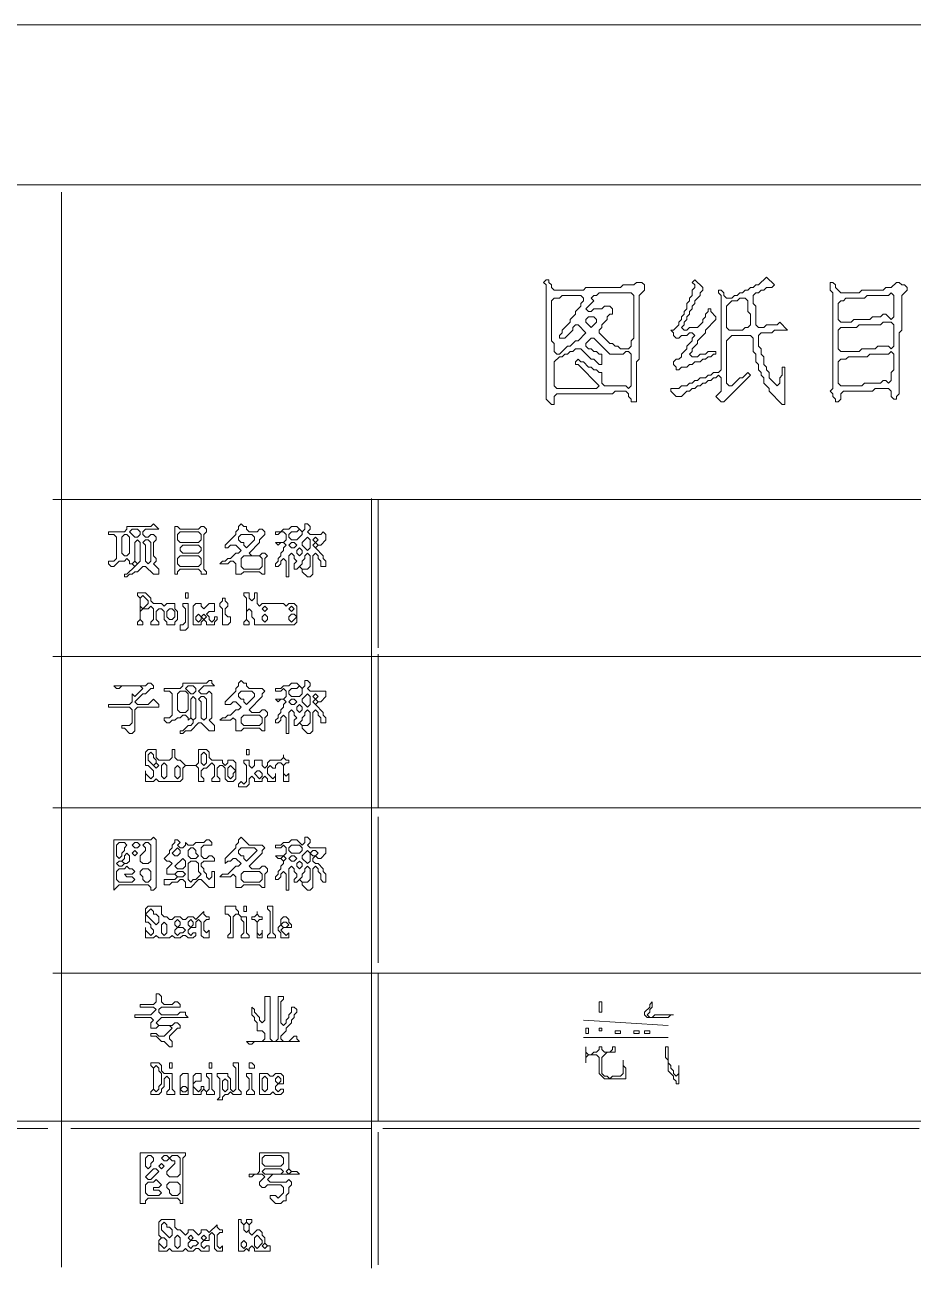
# Model space of a CAD drawing. Extents: x 58 to 1298, y 68 to 1824.
# Drawn here: x 664.5 to 999.3, y 1355.6 to 1824 of the extents above; entities that cross this region are included whole.
import ezdxf

# ---------------------------------------------------------------- set-up
doc = ezdxf.new("R2010")
doc.units = 0
doc.layers.add('TRACE_STRAIGHT', color=5, linetype='Continuous', lineweight=0)
doc.layers.add('TRACE_TEXT_SYMBOL', color=6, linetype='Continuous', lineweight=0)

msp = doc.modelspace()

# ---------------------------------------------------------------- linework, layer by layer
at = {"layer": 'TRACE_STRAIGHT', "color": 5}
for p, q in [((59, 1824), (1298, 1824)), ((205.36, 1763.68), (1240.14, 1763.68)), ((678.33, 1761), (678.33, 1356)), ((675, 1645.23), (1236, 1645.23)), ((795.13, 1645.63), (795.13, 1355.62)), ((797.66, 1645.23), (797.66, 1589.37)), ((675, 1586.1), (1236, 1586.1)), ((797.65, 1586.88), (797.65, 1529)), ((675, 1529), (1236, 1529)), ((797.66, 1525.62), (797.66, 1470.62)), ((675, 1466.73), (1236, 1466.73)), ((797.65, 1466.73), (797.65, 1410.96)), ((875, 1449), (907, 1447)), ((875, 1442.5), (907, 1442.5)), ((208, 1410.96), (1236, 1410.96)), ((296.88, 1408.29), (673.12, 1408.29)), ((681.87, 1408.29), (795.13, 1408.29)), ((797.66, 1406.88), (797.66, 1356.88)), ((799.37, 1408.29), (1001.62, 1408.29))]:
    msp.add_line(p, q, dxfattribs=at)
at = {"layer": 'TRACE_TEXT_SYMBOL', "color": 6}
for points in [[(944, 1729), (941, 1726), (940, 1726), (939, 1725), (938, 1725), (937, 1724), (936, 1724), (935, 1723), (934, 1723), (933, 1722), (932, 1722), (931, 1721), (929, 1721), (928, 1722), (928, 1723), (927, 1724), (926, 1724), (926, 1723), (927, 1722), (927, 1694), (926, 1693), (924, 1693), (923, 1692), (922, 1692), (921, 1691), (919, 1691), (918, 1690), (917, 1690), (916, 1689), (915, 1689), (914, 1688), (912, 1688), (911, 1687), (908, 1687), (908, 1686), (910, 1684), (912, 1684), (914, 1686), (915, 1686), (916, 1687), (917, 1687), (918, 1688), (919, 1688), (920, 1689), (921, 1689), (922, 1690), (923, 1690), (924, 1691), (925, 1691), (926, 1692), (927, 1691), (927, 1686), (925, 1684), (927, 1682), (928, 1682), (938, 1692), (937, 1693), (935, 1691), (934, 1691), (931, 1688), (930, 1688), (929, 1689), (929, 1705), (931, 1707)], [(931, 1707), (938, 1707), (939, 1706), (939, 1701), (940, 1700), (940, 1697), (941, 1696), (941, 1694), (942, 1693), (942, 1692), (943, 1691), (943, 1689), (945, 1687), (945, 1686), (950, 1681), (951, 1681), (951, 1695), (950, 1695), (950, 1692), (949, 1691), (949, 1689), (948, 1688), (945, 1691), (945, 1693), (944, 1694), (944, 1695), (943, 1696), (943, 1699), (942, 1700), (942, 1702), (941, 1703), (941, 1707), (942, 1708), (946, 1708), (947, 1709), (952, 1709), (949, 1712), (948, 1711), (944, 1711), (943, 1710), (941, 1710), (940, 1711), (940, 1718), (939, 1719), (939, 1722), (940, 1723), (941, 1723), (942, 1724), (943, 1724), (944, 1725), (946, 1725), (947, 1726), (944, 1729)], [(917, 1728), (916, 1727), (917, 1726), (917, 1725), (916, 1724), (916, 1722), (915, 1721), (915, 1720), (914, 1719), (914, 1717), (913, 1716), (913, 1715), (912, 1714), (912, 1713), (911, 1712), (911, 1711), (909, 1709), (908, 1709), (909, 1708), (909, 1707), (910, 1706), (911, 1706), (912, 1707), (914, 1707), (915, 1708), (916, 1708), (917, 1707), (916, 1706), (916, 1705), (914, 1703), (914, 1702), (912, 1700), (912, 1699), (911, 1698), (910, 1698), (909, 1697), (909, 1696), (910, 1695), (910, 1694), (911, 1694), (912, 1695), (914, 1695), (915, 1696), (916, 1696), (917, 1697), (919, 1697), (920, 1698), (921, 1698), (922, 1699), (923, 1699), (924, 1700), (925, 1700), (925, 1701), (922, 1701), (921, 1700), (919, 1700), (918, 1699), (916, 1699), (915, 1700), (916, 1701), (916, 1702), (918, 1704), (918, 1705), (921, 1708)], [(921, 1708), (921, 1709), (925, 1713), (925, 1714), (923, 1716), (923, 1717), (922, 1717), (922, 1716), (921, 1715), (921, 1714), (920, 1713), (920, 1712), (918, 1710), (915, 1710), (914, 1709), (913, 1709), (912, 1710), (913, 1711), (913, 1712), (914, 1713), (914, 1714), (915, 1715), (915, 1716), (916, 1717), (916, 1718), (917, 1719), (917, 1720), (919, 1722), (919, 1723), (920, 1724), (920, 1725), (917, 1728)], [(770, 1636), (770, 1634), (769, 1633), (767, 1635), (765, 1635), (764, 1634), (762, 1634), (761, 1633), (759, 1633), (759, 1632), (760, 1632), (761, 1633), (762, 1633), (763, 1632), (763, 1630), (762, 1629), (759, 1629), (760, 1628), (761, 1629), (762, 1629), (763, 1628), (762, 1627), (762, 1626), (761, 1625), (761, 1624), (760, 1623), (760, 1622), (759, 1621), (759, 1620), (760, 1620), (761, 1621), (761, 1622), (762, 1623), (763, 1622), (763, 1616), (764, 1616), (764, 1624), (765, 1625), (766, 1624), (766, 1623), (767, 1622), (766, 1621), (766, 1619), (767, 1619), (768, 1620), (769, 1619), (769, 1618), (771, 1616), (772, 1616), (773, 1617), (773, 1624), (774, 1625), (775, 1624), (775, 1623), (776, 1622), (776, 1620), (778, 1620), (778, 1622), (777, 1623), (777, 1624), (774, 1627), (775, 1628), (776, 1628), (778, 1630)], [(778, 1630), (778, 1632), (777, 1633), (776, 1632), (772, 1632), (771, 1633), (772, 1634), (772, 1635), (771, 1636), (770, 1636)], [(770, 1577), (770, 1575), (769, 1574), (767, 1576), (765, 1576), (764, 1575), (762, 1575), (761, 1574), (759, 1574), (759, 1573), (761, 1573), (762, 1574), (763, 1573), (763, 1571), (762, 1570), (759, 1570), (760, 1569), (761, 1570), (762, 1570), (763, 1569), (762, 1568), (762, 1567), (761, 1566), (761, 1565), (760, 1564), (760, 1563), (759, 1562), (759, 1561), (760, 1561), (761, 1562), (761, 1563), (762, 1564), (763, 1563), (763, 1557), (764, 1557), (764, 1565), (765, 1566), (766, 1565), (766, 1564), (767, 1563), (766, 1562), (766, 1560), (767, 1560), (768, 1561), (769, 1560), (769, 1559), (771, 1557), (772, 1557), (773, 1558), (773, 1565), (774, 1566), (775, 1565), (775, 1564), (776, 1563), (776, 1561), (778, 1561), (778, 1563), (777, 1564), (777, 1565), (774, 1568), (775, 1569), (776, 1569), (778, 1571), (778, 1573)], [(778, 1573), (772, 1573), (771, 1574), (772, 1575), (772, 1576), (771, 1577), (770, 1577)], [(711, 1551), (710, 1550), (710, 1545), (711, 1545), (713, 1543), (713, 1541), (712, 1540), (710, 1542), (710, 1543), (710, 1539), (713, 1539), (714, 1540), (715, 1539), (723, 1539), (724, 1540), (724, 1544), (725, 1545), (729, 1545), (730, 1544), (730, 1539), (732, 1539), (732, 1540), (731, 1541), (731, 1543), (732, 1544), (733, 1544), (735, 1546), (736, 1545), (736, 1541), (735, 1540), (735, 1539), (738, 1539), (738, 1540), (737, 1541), (737, 1544), (738, 1545), (739, 1545), (740, 1544), (740, 1540), (741, 1539), (743, 1539), (744, 1540), (744, 1546), (743, 1547), (741, 1547), (741, 1546), (740, 1545), (739, 1546), (739, 1547), (735, 1547), (734, 1548), (734, 1550), (733, 1551), (730, 1551), (730, 1546), (729, 1545), (725, 1545), (723, 1547), (722, 1547), (721, 1548), (721, 1551), (720, 1551), (720, 1548), (719, 1547)], [(719, 1547), (715, 1547), (714, 1548), (714, 1551), (711, 1551)], [(770, 1518), (770, 1516), (769, 1515), (767, 1517), (765, 1517), (764, 1516), (762, 1516), (761, 1515), (759, 1515), (759, 1514), (761, 1514), (762, 1515), (763, 1514), (763, 1512), (762, 1511), (759, 1511), (760, 1510), (761, 1510), (762, 1509), (762, 1508), (761, 1507), (761, 1506), (760, 1505), (760, 1504), (759, 1503), (759, 1502), (760, 1502), (761, 1503), (761, 1504), (762, 1505), (763, 1504), (763, 1498), (764, 1498), (764, 1506), (765, 1507), (766, 1506), (766, 1505), (767, 1504), (767, 1503), (766, 1502), (766, 1501), (767, 1501), (768, 1502), (769, 1501), (769, 1500), (771, 1498), (772, 1498), (773, 1499), (773, 1506), (774, 1507), (775, 1506), (775, 1505), (776, 1504), (776, 1502), (777, 1501), (778, 1501), (778, 1504), (777, 1505), (777, 1506), (775, 1508), (774, 1508), (773, 1509), (773, 1510), (774, 1511)], [(774, 1511), (775, 1510), (776, 1510), (778, 1512), (778, 1514), (772, 1514), (771, 1515), (772, 1516), (772, 1517), (771, 1518), (770, 1518)]]:
    msp.add_lwpolyline(points, dxfattribs=at)
for points in [[(861, 1728), (860, 1727), (861, 1726), (861, 1683), (863, 1681), (864, 1681), (864, 1684), (865, 1685), (886, 1685), (887, 1686), (891, 1686), (892, 1685), (892, 1684), (893, 1683), (893, 1682), (895, 1682), (895, 1697), (896, 1698), (896, 1722), (898, 1724), (898, 1726), (897, 1727), (895, 1727), (894, 1726), (890, 1726), (889, 1725), (876, 1725), (875, 1724), (864, 1724), (863, 1725), (863, 1726), (862, 1727), (862, 1728)], [(968, 1727), (968, 1724), (969, 1723), (969, 1687), (968, 1686), (969, 1685), (969, 1684), (970, 1683), (970, 1682), (971, 1682), (972, 1683), (972, 1685), (973, 1686), (984, 1686), (985, 1687), (990, 1687), (991, 1686), (991, 1684), (992, 1683), (993, 1683), (993, 1684), (994, 1685), (994, 1708), (995, 1709), (995, 1722), (997, 1724), (997, 1725), (996, 1726), (995, 1726), (994, 1727), (993, 1727), (991, 1725), (989, 1725), (988, 1724), (980, 1724), (979, 1723), (972, 1723), (970, 1725), (970, 1726), (969, 1727)], [(866, 1721), (867, 1722), (874, 1722), (875, 1721), (875, 1720), (874, 1719), (874, 1718), (872, 1716), (872, 1715), (870, 1713), (870, 1712), (867, 1709), (867, 1708), (866, 1707), (866, 1706), (868, 1706), (871, 1709), (871, 1710), (872, 1711), (873, 1711), (876, 1708), (873, 1705), (872, 1705), (870, 1703), (869, 1703), (866, 1700), (865, 1700), (864, 1701), (864, 1704), (863, 1705), (863, 1720), (864, 1721)], [(880, 1722), (881, 1723), (893, 1723), (894, 1722), (894, 1706), (893, 1705), (893, 1703), (892, 1702), (889, 1702), (888, 1703), (887, 1703), (886, 1704), (885, 1704), (881, 1708), (881, 1709), (882, 1710), (882, 1711), (884, 1713), (884, 1714), (885, 1715), (886, 1715), (886, 1717), (885, 1718), (883, 1718), (882, 1717), (879, 1717), (878, 1716), (877, 1716), (876, 1717), (879, 1720), (878, 1721), (879, 1722)], [(933, 1720), (934, 1721), (936, 1721), (937, 1720), (937, 1716), (938, 1715), (938, 1711), (937, 1710), (936, 1710), (935, 1709), (930, 1709), (929, 1710), (929, 1718), (931, 1720)], [(990, 1722), (991, 1723), (992, 1722), (992, 1714), (991, 1713), (989, 1715), (988, 1715), (987, 1714), (984, 1714), (983, 1713), (977, 1713), (976, 1712), (972, 1712), (971, 1713), (971, 1719), (972, 1720), (973, 1720), (974, 1721), (981, 1721), (982, 1722)], [(876, 1713), (877, 1714), (879, 1714), (880, 1713), (880, 1712), (878, 1710), (876, 1712)], [(987, 1711), (988, 1712), (991, 1712), (992, 1711), (992, 1703), (991, 1702), (990, 1703), (986, 1703), (985, 1702), (980, 1702), (979, 1701), (972, 1701), (971, 1702), (971, 1709), (972, 1710), (978, 1710), (979, 1711)], [(878, 1706), (879, 1706), (885, 1700), (890, 1700), (891, 1701), (892, 1701), (893, 1700), (893, 1688), (892, 1687), (891, 1688), (883, 1688), (882, 1689), (882, 1693), (881, 1693), (880, 1694), (879, 1694), (878, 1695), (877, 1695), (875, 1697), (874, 1697), (873, 1698), (872, 1697), (872, 1696), (873, 1696), (881, 1688), (880, 1687), (865, 1687), (864, 1688), (864, 1697), (866, 1699), (867, 1699), (868, 1700), (869, 1700), (870, 1701), (871, 1701), (872, 1702), (874, 1702), (878, 1698), (879, 1698), (881, 1696), (882, 1696), (882, 1700), (881, 1700), (880, 1701), (879, 1701), (878, 1702), (877, 1702), (876, 1703), (876, 1704)], [(990, 1700), (991, 1701), (992, 1700), (992, 1694), (991, 1693), (991, 1690), (990, 1689), (989, 1690), (988, 1690), (987, 1689), (981, 1689), (980, 1688), (972, 1688), (971, 1689), (971, 1697), (972, 1698), (974, 1698), (975, 1699), (982, 1699), (983, 1700)], [(713, 1636), (712, 1635), (703, 1635), (703, 1634), (702, 1633), (696, 1633), (696, 1632), (698, 1632), (699, 1631), (699, 1623), (698, 1622), (696, 1622), (696, 1621), (697, 1620), (698, 1620), (700, 1622), (702, 1622), (703, 1623), (704, 1622), (704, 1621), (705, 1621), (706, 1620), (703, 1617), (702, 1617), (702, 1616), (703, 1616), (704, 1617), (705, 1617), (706, 1618), (707, 1618), (709, 1620), (710, 1620), (713, 1617), (715, 1617), (715, 1619), (713, 1621), (714, 1622), (714, 1623), (713, 1624), (713, 1629), (714, 1630), (714, 1631), (713, 1632), (712, 1632), (711, 1631), (710, 1631), (709, 1632), (709, 1633), (710, 1634), (715, 1634)], [(721, 1635), (721, 1617), (722, 1617), (722, 1618), (723, 1619), (730, 1619), (731, 1618), (731, 1617), (733, 1617), (733, 1618), (732, 1619), (732, 1632), (733, 1633), (733, 1634), (732, 1635), (731, 1635), (730, 1634), (723, 1634), (722, 1635)], [(746, 1636), (745, 1635), (745, 1634), (744, 1633), (744, 1632), (740, 1628), (740, 1627), (741, 1627), (742, 1628), (744, 1628), (746, 1626), (745, 1625), (744, 1625), (742, 1623), (741, 1623), (740, 1622), (739, 1622), (738, 1621), (741, 1621), (742, 1622), (743, 1622), (744, 1621), (744, 1617), (746, 1617), (747, 1618), (753, 1618), (754, 1617), (755, 1617), (755, 1623), (756, 1624), (755, 1625), (754, 1625), (753, 1624), (750, 1624), (749, 1625), (753, 1629), (753, 1630), (755, 1632), (755, 1633), (754, 1634), (753, 1634), (752, 1633), (749, 1633), (748, 1634), (748, 1635), (747, 1635)], [(701, 1631), (702, 1632), (703, 1632), (704, 1631), (704, 1625), (703, 1624), (702, 1624), (701, 1625)], [(704, 1633), (705, 1634), (707, 1634), (708, 1633), (708, 1632), (707, 1631), (706, 1631)], [(706, 1629), (707, 1630), (708, 1629), (708, 1622), (707, 1621), (706, 1622)], [(709, 1629), (710, 1630), (711, 1630), (712, 1629), (712, 1622), (711, 1621), (710, 1622), (710, 1628)], [(722, 1632), (723, 1633), (730, 1633), (731, 1632), (731, 1630), (730, 1629), (723, 1629), (722, 1630)], [(745, 1631), (746, 1632), (750, 1632), (751, 1631), (751, 1630), (748, 1627), (747, 1628), (747, 1629), (746, 1629), (745, 1630)], [(767, 1633), (768, 1634), (769, 1633), (769, 1632), (767, 1630), (765, 1630), (764, 1631), (764, 1632), (765, 1633)], [(771, 1631), (772, 1630), (772, 1627), (771, 1626), (769, 1628), (769, 1629)], [(773, 1630), (774, 1631), (775, 1630), (774, 1629)], [(723, 1627), (724, 1628), (730, 1628), (731, 1627), (731, 1626), (730, 1625), (724, 1625), (723, 1626)], [(764, 1628), (765, 1629), (766, 1629), (767, 1628), (766, 1627), (765, 1627)], [(767, 1626), (768, 1627), (769, 1626), (769, 1625), (768, 1624), (767, 1625)], [(773, 1628), (774, 1629), (775, 1628), (774, 1627)], [(705, 1621), (706, 1622), (707, 1621), (706, 1620)], [(722, 1623), (723, 1624), (730, 1624), (731, 1623), (731, 1621), (730, 1620), (723, 1620), (722, 1621)], [(746, 1623), (747, 1624), (753, 1624), (754, 1623), (754, 1620), (753, 1619), (747, 1619), (746, 1620)], [(770, 1624), (771, 1625), (772, 1624), (772, 1620), (771, 1619), (769, 1619), (768, 1620), (769, 1621), (769, 1622), (770, 1623)], [(707, 1610), (707, 1609), (708, 1608), (708, 1600), (707, 1599), (707, 1598), (709, 1598), (709, 1599), (708, 1600), (708, 1603), (709, 1604), (711, 1604), (712, 1605), (713, 1604), (713, 1600), (712, 1599), (712, 1598), (715, 1598), (715, 1599), (714, 1600), (714, 1603), (715, 1604), (716, 1604), (717, 1603), (717, 1600), (718, 1599), (718, 1598), (721, 1598), (721, 1599), (722, 1600), (722, 1603), (721, 1604), (721, 1606), (718, 1606), (717, 1605), (716, 1606), (713, 1606), (712, 1607), (712, 1608), (710, 1610)], [(708, 1608), (709, 1609), (711, 1607), (711, 1606), (709, 1604), (708, 1605)], [(725, 1610), (725, 1608), (726, 1608), (726, 1610)], [(739, 1608), (739, 1607), (738, 1606), (738, 1605), (739, 1604), (739, 1598), (741, 1598), (742, 1599), (742, 1601), (741, 1601), (740, 1602), (740, 1604), (741, 1605), (741, 1606), (740, 1607), (740, 1608)], [(747, 1610), (747, 1609), (748, 1608), (748, 1600), (747, 1599), (747, 1598), (749, 1598), (749, 1599), (748, 1600), (748, 1603), (749, 1604), (750, 1603), (750, 1601), (751, 1600), (751, 1598), (766, 1598), (767, 1599), (767, 1605), (766, 1606), (764, 1606), (763, 1605), (762, 1606), (754, 1606), (753, 1605), (752, 1606), (752, 1610), (751, 1610), (751, 1608), (750, 1607), (749, 1608), (749, 1610)], [(718, 1603), (719, 1604), (720, 1604), (721, 1603), (721, 1601), (720, 1600), (719, 1600), (718, 1601)], [(724, 1606), (724, 1605), (725, 1604), (725, 1599), (724, 1598), (723, 1598), (723, 1596), (725, 1596), (726, 1597), (726, 1606)], [(729, 1606), (728, 1605), (728, 1598), (731, 1598), (731, 1599), (732, 1600), (733, 1599), (733, 1598), (736, 1598), (736, 1599), (737, 1600), (737, 1601), (736, 1601), (736, 1600), (735, 1599), (734, 1600), (734, 1601), (733, 1602), (734, 1603), (736, 1603), (736, 1606), (734, 1606), (732, 1604), (731, 1605), (731, 1606)], [(729, 1601), (730, 1602), (731, 1601), (731, 1600), (730, 1599), (729, 1600)], [(731, 1601), (732, 1602), (733, 1601), (732, 1600)], [(754, 1604), (755, 1605), (756, 1604), (755, 1603)], [(754, 1601), (755, 1602), (756, 1601), (756, 1600), (755, 1599), (754, 1600)], [(764, 1604), (765, 1605), (766, 1604), (765, 1603)], [(764, 1601), (765, 1602), (766, 1602), (767, 1601), (765, 1599), (764, 1600)], [(711, 1576), (710, 1575), (698, 1575), (699, 1574), (700, 1574), (701, 1575), (708, 1575), (709, 1574), (706, 1571), (705, 1572), (705, 1569), (704, 1568), (696, 1568), (696, 1567), (704, 1567), (705, 1566), (705, 1561), (704, 1560), (701, 1560), (701, 1559), (702, 1559), (704, 1557), (705, 1557), (706, 1558), (706, 1566), (707, 1567), (715, 1567), (715, 1568), (713, 1570), (711, 1568), (707, 1568), (706, 1569), (709, 1572), (710, 1572), (712, 1574), (713, 1574), (713, 1575), (712, 1576)], [(734, 1577), (733, 1576), (724, 1576), (724, 1575), (723, 1574), (717, 1574), (717, 1573), (719, 1573), (720, 1572), (720, 1564), (719, 1563), (717, 1563), (717, 1562), (718, 1561), (719, 1561), (720, 1562), (721, 1562), (722, 1563), (723, 1563), (724, 1564), (725, 1564), (726, 1563), (726, 1562), (727, 1563), (728, 1562), (728, 1561), (727, 1560), (726, 1560), (724, 1558), (723, 1558), (723, 1557), (724, 1557), (725, 1558), (727, 1558), (730, 1561), (731, 1561), (734, 1558), (736, 1558), (736, 1560), (734, 1562), (735, 1563), (735, 1572), (734, 1573), (733, 1572), (731, 1572), (730, 1573), (732, 1575), (736, 1575), (735, 1576), (735, 1577)], [(725, 1574), (726, 1575), (728, 1575), (729, 1574), (729, 1573), (728, 1572), (727, 1572)], [(746, 1577), (745, 1576), (745, 1575), (744, 1574), (744, 1573), (740, 1569), (740, 1568), (742, 1568), (743, 1569), (744, 1569), (746, 1567), (745, 1566), (744, 1566), (742, 1564), (741, 1564), (740, 1563), (739, 1563), (738, 1562), (742, 1562), (743, 1563), (744, 1562), (744, 1558), (746, 1558), (747, 1559), (753, 1559), (754, 1558), (755, 1558), (755, 1563), (756, 1564), (756, 1565), (755, 1566), (754, 1566), (753, 1565), (750, 1565), (749, 1566), (754, 1571), (754, 1572), (755, 1573), (754, 1574), (749, 1574), (748, 1575), (748, 1576), (747, 1576)], [(767, 1574), (768, 1575), (769, 1574), (769, 1572), (768, 1571), (765, 1571), (764, 1572), (764, 1573), (765, 1574)], [(722, 1572), (723, 1573), (725, 1573), (726, 1572), (726, 1566), (725, 1565), (723, 1565), (722, 1566)], [(727, 1570), (728, 1571), (729, 1570), (729, 1563), (728, 1562), (727, 1563)], [(730, 1570), (731, 1571), (732, 1571), (733, 1570), (733, 1563), (732, 1562), (731, 1563), (731, 1569)], [(745, 1572), (746, 1573), (750, 1573), (751, 1572), (751, 1571), (748, 1568), (747, 1569), (747, 1570), (746, 1570), (745, 1571)], [(764, 1569), (765, 1570), (766, 1570), (767, 1569), (766, 1568), (765, 1568)], [(771, 1572), (772, 1571), (772, 1568), (771, 1567), (769, 1569), (769, 1570)], [(773, 1571), (774, 1572), (775, 1571), (774, 1570)], [(773, 1569), (774, 1570), (775, 1569), (774, 1568)], [(767, 1567), (768, 1568), (769, 1567), (769, 1566), (768, 1565), (767, 1566)], [(770, 1565), (771, 1566), (772, 1565), (772, 1561), (771, 1560), (769, 1560), (768, 1561), (769, 1562), (769, 1563), (770, 1564)], [(746, 1563), (747, 1564), (753, 1564), (754, 1563), (754, 1561), (753, 1560), (747, 1560), (746, 1561)], [(748, 1551), (748, 1549), (749, 1549), (749, 1551)], [(711, 1549), (712, 1550), (713, 1549), (713, 1548), (714, 1547), (714, 1546), (713, 1545), (711, 1547)], [(713, 1545), (714, 1546), (715, 1545), (714, 1544)], [(716, 1545), (717, 1546), (718, 1545), (718, 1541), (717, 1540), (716, 1541)], [(731, 1549), (732, 1550), (733, 1549), (733, 1546), (732, 1545), (731, 1546)], [(762, 1549), (762, 1548), (761, 1547), (757, 1547), (756, 1546), (756, 1545), (755, 1544), (754, 1545), (754, 1547), (751, 1547), (751, 1545), (750, 1544), (749, 1545), (749, 1547), (747, 1547), (747, 1546), (748, 1545), (748, 1539), (747, 1538), (746, 1539), (745, 1538), (745, 1537), (748, 1537), (749, 1538), (749, 1540), (750, 1541), (751, 1540), (751, 1539), (754, 1539), (754, 1540), (755, 1541), (756, 1540), (756, 1539), (759, 1539), (759, 1542), (759, 1541), (758, 1540), (756, 1542), (756, 1544), (757, 1545), (758, 1544), (759, 1544), (759, 1545), (760, 1546), (761, 1546), (762, 1545), (762, 1539), (764, 1539), (764, 1542), (763, 1541), (762, 1542), (762, 1545), (763, 1546), (764, 1546), (764, 1547), (763, 1547), (762, 1548)], [(721, 1544), (722, 1545), (723, 1544), (723, 1541), (722, 1540), (721, 1541)], [(741, 1544), (742, 1545), (744, 1543), (743, 1542), (743, 1541), (742, 1540), (741, 1541)], [(751, 1542), (752, 1543), (753, 1543), (754, 1542), (754, 1541), (753, 1540)], [(713, 1518), (712, 1517), (698, 1517), (698, 1498), (700, 1500), (711, 1500), (712, 1499), (712, 1498), (713, 1498), (714, 1499), (714, 1517)], [(746, 1518), (745, 1517), (745, 1516), (744, 1515), (744, 1514), (740, 1510), (740, 1508), (741, 1509), (742, 1509), (743, 1510), (744, 1510), (746, 1508), (745, 1507), (744, 1507), (741, 1504), (739, 1504), (738, 1503), (742, 1503), (743, 1504), (744, 1503), (744, 1499), (746, 1499), (747, 1500), (753, 1500), (754, 1499), (755, 1499), (755, 1504), (756, 1505), (756, 1506), (755, 1507), (754, 1507), (753, 1506), (750, 1506), (749, 1507), (754, 1512), (754, 1513), (755, 1514), (754, 1515), (749, 1515)], [(699, 1515), (700, 1516), (702, 1516), (703, 1515), (702, 1514), (702, 1513), (701, 1512), (701, 1511), (700, 1510), (699, 1511)], [(705, 1515), (706, 1516), (707, 1516), (708, 1515), (707, 1514), (706, 1514)], [(705, 1512), (706, 1513), (707, 1512), (706, 1511)], [(709, 1515), (710, 1516), (711, 1516), (712, 1515), (712, 1509), (711, 1508), (709, 1508), (708, 1509), (708, 1511), (710, 1513), (710, 1514)], [(721, 1517), (721, 1516), (720, 1515), (720, 1514), (719, 1513), (719, 1512), (717, 1510), (718, 1509), (719, 1509), (720, 1508), (718, 1506), (718, 1504), (721, 1504), (722, 1503), (721, 1502), (717, 1502), (717, 1500), (719, 1500), (720, 1501), (722, 1501), (723, 1502), (724, 1502), (725, 1501), (725, 1499), (727, 1499), (730, 1502), (731, 1502), (734, 1499), (736, 1499), (736, 1505), (735, 1505), (735, 1503), (734, 1502), (733, 1503), (733, 1504), (732, 1505), (732, 1506), (731, 1507), (731, 1508), (732, 1509), (736, 1509), (736, 1510), (735, 1511), (734, 1511), (733, 1510), (732, 1510), (731, 1511), (731, 1514), (732, 1515), (735, 1515), (735, 1516), (734, 1517), (733, 1517), (732, 1516), (729, 1516), (728, 1515), (726, 1515), (725, 1516), (725, 1515), (724, 1514), (723, 1514), (722, 1515), (723, 1516), (722, 1517)], [(722, 1514), (723, 1513), (723, 1512), (722, 1511), (721, 1511), (720, 1512)], [(726, 1513), (727, 1514), (728, 1514), (729, 1513), (729, 1512), (730, 1511), (729, 1510), (727, 1510), (726, 1511)], [(745, 1513), (746, 1514), (751, 1514), (752, 1513), (748, 1509), (747, 1510), (747, 1511), (746, 1511), (745, 1512)], [(764, 1514), (765, 1515), (768, 1515), (769, 1514), (769, 1513), (768, 1512), (765, 1512), (764, 1513)], [(771, 1513), (772, 1512), (772, 1509), (771, 1508), (769, 1510), (769, 1511)], [(772, 1512), (773, 1513), (774, 1513), (775, 1512), (774, 1511), (773, 1511)], [(699, 1508), (700, 1509), (701, 1509), (702, 1508), (701, 1507), (700, 1507)], [(702, 1511), (703, 1512), (704, 1511), (704, 1509), (703, 1508), (702, 1508), (701, 1509), (702, 1510)], [(724, 1510), (725, 1509), (725, 1507), (724, 1506), (722, 1506), (721, 1507)], [(726, 1508), (727, 1509), (729, 1509), (730, 1508), (730, 1505), (731, 1504), (729, 1502), (728, 1502), (727, 1501), (726, 1502)], [(761, 1510), (762, 1511), (763, 1510), (762, 1509)], [(764, 1510), (765, 1511), (766, 1511), (767, 1510), (766, 1509), (765, 1509)], [(767, 1508), (768, 1509), (769, 1508), (769, 1507), (768, 1506), (767, 1507)], [(702, 1506), (703, 1507), (704, 1506), (705, 1506), (706, 1505), (705, 1504), (702, 1504), (703, 1503), (705, 1503), (706, 1502), (705, 1501), (700, 1501), (699, 1502), (699, 1505), (700, 1506)], [(708, 1505), (709, 1506), (711, 1506), (712, 1505), (712, 1502), (711, 1501), (710, 1501), (709, 1502), (709, 1503), (708, 1504)], [(721, 1504), (722, 1505), (724, 1505), (725, 1504), (724, 1503), (722, 1503)], [(746, 1504), (747, 1505), (753, 1505), (754, 1504), (754, 1502), (753, 1501), (747, 1501), (746, 1502)], [(770, 1506), (771, 1507), (772, 1506), (772, 1502), (771, 1501), (769, 1501), (768, 1502), (769, 1503), (769, 1504), (770, 1505)], [(711, 1492), (710, 1491), (710, 1486), (711, 1486), (712, 1485), (712, 1484), (713, 1483), (713, 1482), (712, 1481), (710, 1483), (710, 1484), (710, 1480), (713, 1480), (714, 1481), (715, 1480), (719, 1480), (720, 1481), (721, 1480), (723, 1480), (724, 1481), (725, 1481), (726, 1480), (728, 1480), (729, 1481), (729, 1482), (728, 1482), (727, 1481), (726, 1482), (726, 1483), (727, 1484), (729, 1484), (729, 1486), (730, 1487), (731, 1486), (731, 1481), (732, 1480), (734, 1480), (734, 1483), (733, 1482), (732, 1483), (732, 1486), (733, 1487), (734, 1487), (734, 1488), (733, 1488), (732, 1489), (732, 1490), (729, 1487), (728, 1488), (726, 1488), (725, 1487), (724, 1487), (723, 1488), (721, 1488), (720, 1487), (719, 1487), (718, 1488), (717, 1488), (716, 1489), (716, 1492)], [(712, 1491), (713, 1490), (713, 1489), (714, 1489), (715, 1488), (715, 1486), (714, 1485), (710, 1489)], [(740, 1492), (740, 1489), (741, 1489), (742, 1488), (742, 1482), (741, 1481), (741, 1480), (743, 1480), (743, 1488), (744, 1489), (745, 1489), (746, 1488), (746, 1487), (747, 1486), (747, 1482), (746, 1481), (746, 1480), (749, 1480), (749, 1481), (748, 1482), (748, 1488), (746, 1488), (745, 1489), (745, 1490), (744, 1491), (744, 1492)], [(747, 1492), (747, 1490), (748, 1490), (748, 1492)], [(752, 1490), (752, 1489), (751, 1488), (750, 1488), (750, 1487), (751, 1487), (752, 1486), (752, 1480), (754, 1480), (754, 1483), (754, 1482), (753, 1481), (752, 1482), (752, 1486), (753, 1487), (754, 1487), (754, 1488), (753, 1488), (752, 1489)], [(756, 1492), (756, 1491), (757, 1490), (757, 1482), (756, 1481), (756, 1480), (759, 1480), (759, 1481), (758, 1482), (758, 1492)], [(716, 1485), (717, 1486), (718, 1485), (718, 1482), (717, 1481), (716, 1482)], [(721, 1486), (722, 1487), (723, 1486), (723, 1485), (722, 1484), (721, 1485)], [(726, 1486), (727, 1487), (728, 1486), (728, 1485), (727, 1484), (726, 1485)], [(762, 1488), (761, 1487), (761, 1485), (760, 1484), (760, 1483), (761, 1482), (761, 1480), (764, 1480), (764, 1482), (763, 1481), (761, 1483), (762, 1484), (765, 1484), (765, 1485), (764, 1486), (764, 1487), (763, 1488)], [(761, 1485), (762, 1486), (763, 1486), (764, 1485), (763, 1484), (762, 1484)], [(721, 1483), (722, 1484), (724, 1484), (725, 1483), (724, 1482), (723, 1482), (722, 1481), (721, 1482)], [(714, 1459), (714, 1456), (713, 1455), (708, 1455), (708, 1454), (713, 1454), (714, 1453), (712, 1451), (706, 1451), (706, 1450), (712, 1450), (713, 1449), (712, 1448), (712, 1446), (714, 1446), (715, 1447), (719, 1447), (720, 1446), (717, 1443), (715, 1443), (714, 1444), (712, 1444), (712, 1443), (714, 1443), (716, 1441), (717, 1441), (719, 1439), (720, 1439), (720, 1441), (719, 1442), (719, 1443), (722, 1446), (723, 1446), (723, 1447), (722, 1448), (721, 1448), (720, 1447), (715, 1447), (714, 1448), (716, 1450), (726, 1450), (725, 1451), (725, 1452), (723, 1452), (722, 1451), (716, 1451), (715, 1452), (715, 1453), (716, 1454), (723, 1454), (723, 1455), (722, 1456), (721, 1456), (720, 1455), (717, 1455), (716, 1456), (716, 1458), (715, 1459)], [(755, 1458), (755, 1449), (754, 1448), (753, 1449), (753, 1450), (751, 1452), (751, 1453), (750, 1454), (750, 1451), (751, 1450), (751, 1449), (752, 1448), (752, 1445), (754, 1445), (755, 1444), (755, 1442), (754, 1441), (748, 1441), (749, 1440), (750, 1440), (751, 1441), (768, 1441), (767, 1442), (767, 1443), (766, 1443), (764, 1441), (762, 1441), (761, 1442), (761, 1443), (763, 1445), (763, 1446), (765, 1448), (765, 1449), (766, 1450), (766, 1451), (767, 1452), (767, 1453), (766, 1454), (765, 1454), (765, 1452), (764, 1451), (764, 1450), (763, 1449), (763, 1448), (762, 1447), (761, 1448), (761, 1456), (762, 1457), (762, 1458), (760, 1458), (760, 1442), (759, 1441), (758, 1441), (757, 1442), (757, 1458)], [(881, 1456), (881, 1452), (882, 1452), (882, 1456)], [(901, 1456), (900, 1455), (900, 1454), (898, 1452), (898, 1451), (899, 1450), (907, 1450), (908, 1451), (909, 1451), (902, 1451), (901, 1450), (900, 1450), (899, 1451), (900, 1452), (900, 1453), (901, 1454)], [(876, 1446), (877, 1446), (877, 1444), (876, 1444)], [(881, 1446), (881, 1445), (882, 1445), (882, 1446)], [(887, 1445), (889, 1445), (889, 1444), (887, 1444)], [(894, 1445), (896, 1445), (896, 1444), (894, 1444)], [(898, 1445), (900, 1445), (900, 1444), (898, 1444)], [(876, 1439), (876, 1433), (876, 1435), (877, 1436), (880, 1436), (881, 1435), (881, 1429), (883, 1427), (891, 1427), (891, 1431), (890, 1432), (890, 1434), (890, 1429), (889, 1428), (886, 1428), (885, 1427), (884, 1428), (883, 1428), (882, 1429), (882, 1435), (884, 1437), (887, 1437), (887, 1439), (886, 1439), (886, 1438), (885, 1437), (883, 1437), (882, 1438), (882, 1439), (881, 1439), (881, 1438), (880, 1437), (879, 1437), (878, 1436), (877, 1436), (876, 1437)], [(906, 1439), (906, 1435), (907, 1434), (907, 1430), (909, 1428), (909, 1427), (910, 1426), (910, 1425), (911, 1425), (911, 1432), (911, 1429), (910, 1428), (909, 1429), (909, 1430), (908, 1431), (908, 1432), (907, 1433), (907, 1439)], [(712, 1433), (712, 1432), (713, 1431), (713, 1423), (712, 1422), (712, 1421), (715, 1421), (716, 1422), (716, 1423), (717, 1424), (717, 1427), (718, 1428), (719, 1427), (719, 1423), (718, 1422), (718, 1421), (721, 1421), (721, 1422), (720, 1423), (720, 1429), (717, 1429), (716, 1430), (716, 1432), (715, 1433)], [(713, 1431), (714, 1432), (715, 1431), (715, 1430), (716, 1429), (716, 1425), (715, 1424), (715, 1423), (714, 1422), (713, 1423)], [(719, 1433), (719, 1431), (720, 1431), (720, 1433)], [(724, 1429), (723, 1428), (723, 1421), (726, 1421), (726, 1429)], [(729, 1429), (728, 1428), (728, 1421), (731, 1421), (731, 1422), (732, 1423), (733, 1422), (733, 1421), (736, 1421), (736, 1422), (735, 1423), (735, 1429), (733, 1429), (733, 1428), (734, 1427), (734, 1423), (733, 1422), (732, 1423), (732, 1424), (731, 1424), (731, 1423), (730, 1422), (728, 1424), (728, 1425), (729, 1426), (731, 1426), (731, 1429)], [(734, 1433), (734, 1431), (735, 1431), (735, 1433)], [(743, 1433), (743, 1432), (744, 1431), (744, 1423), (743, 1422), (742, 1423), (742, 1427), (741, 1428), (741, 1429), (737, 1429), (737, 1428), (738, 1427), (738, 1420), (737, 1419), (739, 1419), (739, 1420), (740, 1421), (741, 1421), (742, 1422), (743, 1421), (746, 1421), (746, 1422), (745, 1423), (745, 1433)], [(748, 1429), (748, 1428), (749, 1427), (749, 1423), (748, 1422), (748, 1421), (751, 1421), (751, 1422), (750, 1423), (750, 1429)], [(749, 1433), (749, 1431), (751, 1431), (751, 1432), (750, 1433)], [(753, 1429), (753, 1421), (757, 1421), (758, 1422), (759, 1421), (761, 1421), (762, 1422), (762, 1423), (761, 1423), (760, 1422), (759, 1423), (759, 1424), (760, 1425), (762, 1425), (762, 1428), (761, 1429), (759, 1429), (758, 1428), (757, 1428), (756, 1429)], [(723, 1423), (724, 1424), (725, 1424), (726, 1423), (725, 1422), (724, 1422)], [(739, 1426), (740, 1427), (741, 1426), (741, 1423), (740, 1422), (739, 1423)], [(754, 1427), (755, 1428), (756, 1427), (756, 1423), (755, 1422), (754, 1423)], [(759, 1427), (760, 1428), (761, 1427), (761, 1426), (760, 1425), (759, 1426)], [(708, 1399), (708, 1380), (710, 1380), (710, 1381), (711, 1382), (722, 1382), (723, 1381), (723, 1380), (724, 1380), (724, 1397), (725, 1398), (725, 1399)], [(710, 1397), (711, 1398), (712, 1398), (713, 1397), (713, 1396), (712, 1395), (712, 1394), (711, 1393), (710, 1394)], [(716, 1397), (717, 1398), (718, 1398), (719, 1397), (718, 1396), (717, 1396)], [(719, 1397), (720, 1398), (722, 1398), (723, 1397), (723, 1391), (722, 1390), (719, 1390), (718, 1391), (718, 1392), (721, 1395), (721, 1396), (720, 1396)], [(753, 1399), (753, 1392), (752, 1391), (749, 1391), (749, 1390), (750, 1390), (751, 1391), (754, 1391), (755, 1390), (753, 1388), (753, 1387), (754, 1386), (755, 1386), (756, 1387), (761, 1387), (762, 1386), (762, 1384), (760, 1382), (759, 1383), (757, 1383), (757, 1382), (759, 1380), (761, 1380), (762, 1381), (763, 1381), (763, 1383), (764, 1384), (764, 1386), (765, 1387), (765, 1388), (764, 1389), (763, 1388), (757, 1388), (756, 1389), (758, 1391), (768, 1391), (767, 1392), (765, 1392), (764, 1393), (764, 1399)], [(754, 1397), (755, 1398), (761, 1398), (762, 1397), (762, 1395), (761, 1394), (755, 1394), (754, 1395)], [(713, 1393), (714, 1393), (715, 1392), (712, 1389), (711, 1389), (710, 1390)], [(715, 1394), (716, 1395), (717, 1394), (716, 1393)], [(754, 1392), (755, 1393), (761, 1393), (762, 1392), (761, 1391), (755, 1391)], [(763, 1392), (764, 1393), (765, 1392), (764, 1391)], [(713, 1388), (714, 1389), (716, 1387), (715, 1386), (713, 1386), (713, 1385), (715, 1385), (716, 1384), (715, 1383), (711, 1383), (710, 1384), (710, 1387), (711, 1388)], [(718, 1387), (719, 1388), (722, 1388), (723, 1387), (723, 1384), (722, 1383), (720, 1383), (719, 1384), (719, 1385), (718, 1386)], [(716, 1374), (715, 1373), (715, 1368), (716, 1367), (715, 1366), (715, 1362), (718, 1362), (719, 1363), (720, 1362), (724, 1362), (725, 1363), (726, 1362), (728, 1362), (729, 1363), (730, 1363), (731, 1362), (734, 1362), (734, 1364), (733, 1364), (732, 1363), (731, 1364), (731, 1365), (732, 1366), (734, 1366), (734, 1368), (735, 1369), (736, 1368), (736, 1363), (737, 1362), (739, 1362), (739, 1364), (738, 1363), (737, 1364), (737, 1368), (738, 1369), (739, 1369), (739, 1370), (738, 1370), (737, 1371), (737, 1372), (734, 1369), (733, 1370), (731, 1370), (731, 1369), (730, 1368), (728, 1370), (726, 1370), (726, 1369), (725, 1368), (723, 1370), (722, 1370), (721, 1371), (721, 1374)], [(716, 1372), (717, 1373), (718, 1372), (718, 1371), (719, 1371), (720, 1370), (720, 1368), (719, 1367), (716, 1370)], [(745, 1374), (745, 1362), (747, 1362), (748, 1363), (749, 1362), (749, 1363), (750, 1364), (751, 1363), (751, 1362), (757, 1362), (757, 1364), (756, 1364), (755, 1365), (755, 1367), (754, 1368), (754, 1369), (753, 1370), (752, 1370), (750, 1368), (749, 1369), (749, 1372), (750, 1373), (750, 1374), (748, 1374), (748, 1373), (747, 1372), (746, 1373), (746, 1374)], [(747, 1372), (748, 1373), (749, 1372), (749, 1370), (748, 1369), (747, 1370)], [(721, 1367), (722, 1368), (723, 1367), (723, 1364), (722, 1363), (721, 1364)], [(726, 1367), (727, 1368), (728, 1367), (727, 1366)], [(731, 1367), (732, 1368), (733, 1367), (732, 1366)], [(751, 1367), (752, 1368), (754, 1366), (754, 1365), (752, 1363), (751, 1364)], [(715, 1366), (716, 1367), (717, 1367), (718, 1366), (718, 1364), (717, 1363), (715, 1365)], [(726, 1365), (727, 1366), (729, 1366), (730, 1365), (729, 1364), (728, 1364), (727, 1363), (726, 1364)], [(746, 1365), (747, 1366), (748, 1365), (748, 1364), (747, 1363), (746, 1364)], [(754, 1364), (755, 1365), (756, 1364), (755, 1363)]]:
    msp.add_lwpolyline(points, close=True, dxfattribs=at)

doc.saveas('drawing.dxf')
